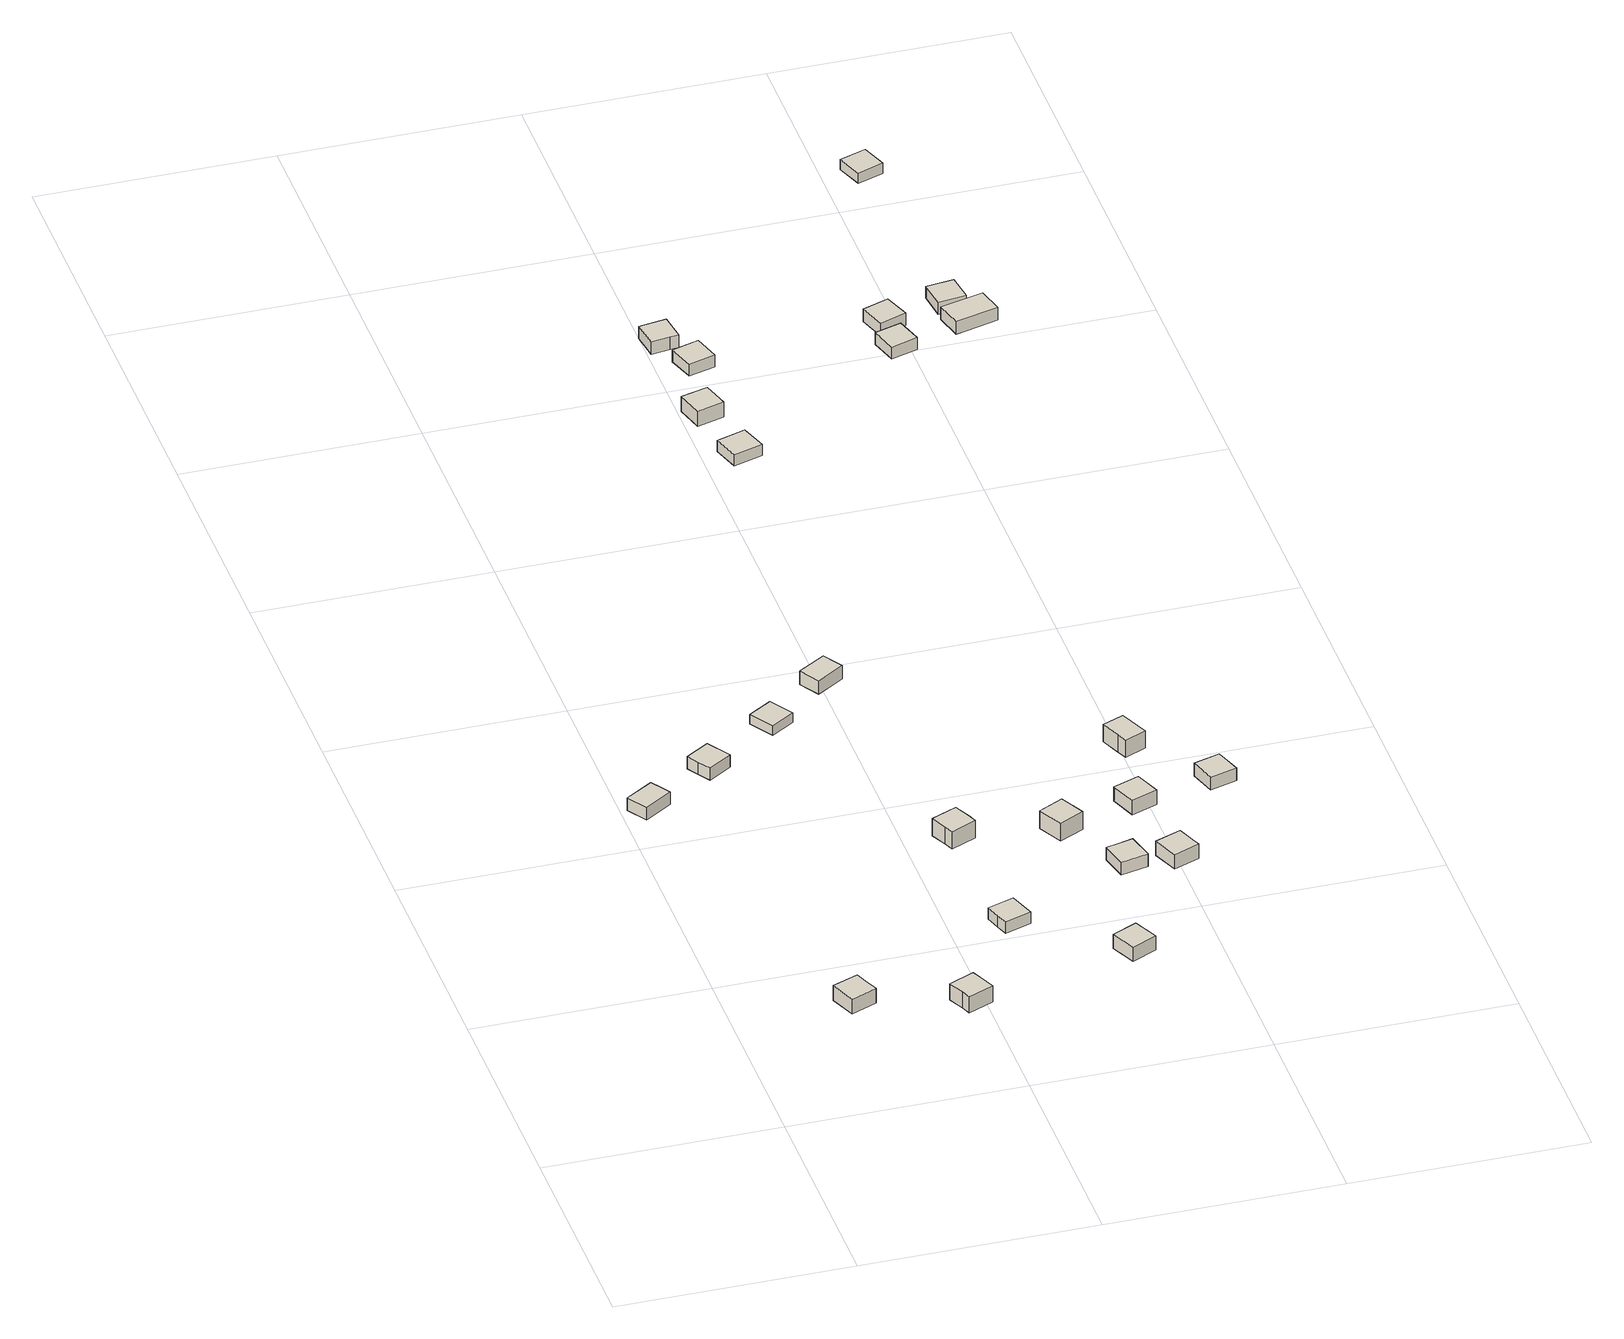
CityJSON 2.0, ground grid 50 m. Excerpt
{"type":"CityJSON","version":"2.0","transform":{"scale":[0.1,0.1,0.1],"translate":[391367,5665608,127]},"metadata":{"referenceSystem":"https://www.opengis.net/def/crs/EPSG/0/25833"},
"CityObjects":{
"building1":{"type":"Building","attributes":{"Gemeindeschluessel":"14627140","BezugspunktDach":"2200","function":"31001_9998","measuredHeight":3.83,"storeysAboveGround":1},"geometry":[{"type":"Solid","lod":"1","boundaries":[[[[0,1,2,3,4]],[[5,6,7,8,9]],[[5,9,4,3]],[[6,5,3,2]],[[7,6,2,1]],[[8,7,1,0]],[[9,8,0,4]]]]}]},
"building2":{"type":"Building","attributes":{"Gemeindeschluessel":"14627140","BezugspunktDach":"2200","function":"31001_9998","measuredHeight":4.07,"storeysAboveGround":1},"geometry":[{"type":"Solid","lod":"1","boundaries":[[[[10,11,12,13,14]],[[15,16,17,18,19]],[[15,19,14,13]],[[16,15,13,12]],[[17,16,12,11]],[[18,17,11,10]],[[19,18,10,14]]]]}]},
"building3":{"type":"Building","attributes":{"Gemeindeschluessel":"14627140","BezugspunktDach":"2200","function":"31001_9998","measuredHeight":4.22,"storeysAboveGround":1},"geometry":[{"type":"Solid","lod":"1","boundaries":[[[[20,21,22,23,24,25]],[[26,27,28,29,30,31]],[[26,31,25,24]],[[27,26,24,23]],[[28,27,23,22]],[[29,28,22,21]],[[30,29,21,20]],[[31,30,20,25]]]]}]},
"building4":{"type":"Building","attributes":{"Gemeindeschluessel":"14627140","BezugspunktDach":"2200","function":"31001_9998","measuredHeight":3.24,"storeysAboveGround":1},"geometry":[{"type":"Solid","lod":"1","boundaries":[[[[32,33,34,35,36]],[[37,38,39,40,41]],[[37,41,36,35]],[[38,37,35,34]],[[39,38,34,33]],[[40,39,33,32]],[[41,40,32,36]]]]}]},
"building5":{"type":"Building","attributes":{"Gemeindeschluessel":"14627140","BezugspunktDach":"2200","function":"31001_9998","measuredHeight":3.27,"storeysAboveGround":1},"geometry":[{"type":"Solid","lod":"1","boundaries":[[[[42,43,44,45,46]],[[47,48,49,50,51]],[[47,51,46,45]],[[48,47,45,44]],[[49,48,44,43]],[[50,49,43,42]],[[51,50,42,46]]]]}]},
"building6":{"type":"Building","attributes":{"Gemeindeschluessel":"14627140","BezugspunktDach":"2200","function":"31001_9998","measuredHeight":2.25,"storeysAboveGround":1},"geometry":[{"type":"Solid","lod":"1","boundaries":[[[[52,53,54,55]],[[56,57,58,59]],[[56,59,55,54]],[[57,56,54,53]],[[58,57,53,52]],[[59,58,52,55]]]]}]},
"building7":{"type":"Building","attributes":{"Gemeindeschluessel":"14627140","BezugspunktDach":"2200","function":"31001_9998","measuredHeight":4.38,"storeysAboveGround":1},"geometry":[{"type":"Solid","lod":"1","boundaries":[[[[60,61,62,63,64,65]],[[66,67,68,69,70,71]],[[66,71,65,64]],[[67,66,64,63]],[[68,67,63,62]],[[69,68,62,61]],[[70,69,61,60]],[[71,70,60,65]]]]}]},
"building8":{"type":"Building","attributes":{"Gemeindeschluessel":"14627140","BezugspunktDach":"2200","function":"31001_9998","measuredHeight":3.35,"storeysAboveGround":1},"geometry":[{"type":"Solid","lod":"1","boundaries":[[[[72,73,74,75]],[[76,77,78,79]],[[76,79,75,74]],[[77,76,74,73]],[[78,77,73,72]],[[79,78,72,75]]]]}]},
"building9":{"type":"Building","attributes":{"Gemeindeschluessel":"14627140","BezugspunktDach":"2200","function":"31001_9998","measuredHeight":3.18,"storeysAboveGround":1},"geometry":[{"type":"Solid","lod":"1","boundaries":[[[[80,81,82,83]],[[84,85,86,87]],[[84,87,83,82]],[[85,84,82,81]],[[86,85,81,80]],[[87,86,80,83]]]]}]},
"building10":{"type":"Building","attributes":{"Gemeindeschluessel":"14627140","BezugspunktDach":"2200","function":"31001_9998","measuredHeight":4.32,"storeysAboveGround":1},"geometry":[{"type":"Solid","lod":"1","boundaries":[[[[88,89,90,91]],[[92,93,94,95]],[[92,95,91,90]],[[93,92,90,89]],[[94,93,89,88]],[[95,94,88,91]]]]}]},
"building11":{"type":"Building","attributes":{"Gemeindeschluessel":"14627140","BezugspunktDach":"2200","function":"31001_9998","measuredHeight":3.35,"storeysAboveGround":1},"geometry":[{"type":"Solid","lod":"1","boundaries":[[[[96,97,98,99,100]],[[101,102,103,104,105]],[[101,105,100,99]],[[102,101,99,98]],[[103,102,98,97]],[[104,103,97,96]],[[105,104,96,100]]]]}]},
"building12":{"type":"Building","attributes":{"Gemeindeschluessel":"14627140","BezugspunktDach":"2200","function":"31001_9998","measuredHeight":4.18,"storeysAboveGround":1},"geometry":[{"type":"Solid","lod":"1","boundaries":[[[[106,107,108,109,110]],[[111,112,113,114,115]],[[111,115,110,109]],[[112,111,109,108]],[[113,112,108,107]],[[114,113,107,106]],[[115,114,106,110]]]]}]},
"building13":{"type":"Building","attributes":{"Gemeindeschluessel":"14627140","BezugspunktDach":"2200","function":"31001_9998","measuredHeight":3.4,"storeysAboveGround":1},"geometry":[{"type":"Solid","lod":"1","boundaries":[[[[116,117,118,119]],[[120,121,122,123]],[[120,123,119,118]],[[121,120,118,117]],[[122,121,117,116]],[[123,122,116,119]]]]}]},
"building14":{"type":"Building","attributes":{"Gemeindeschluessel":"14627140","BezugspunktDach":"2200","function":"31001_9998","measuredHeight":2.68,"storeysAboveGround":1},"geometry":[{"type":"Solid","lod":"1","boundaries":[[[[124,125,126,127]],[[128,129,130,131]],[[128,131,127,126]],[[129,128,126,125]],[[130,129,125,124]],[[131,130,124,127]]]]}]},
"building15":{"type":"Building","attributes":{"Gemeindeschluessel":"14627140","BezugspunktDach":"2200","function":"31001_9998","measuredHeight":3.56,"storeysAboveGround":1},"geometry":[{"type":"Solid","lod":"1","boundaries":[[[[132,133,134,135]],[[136,137,138,139]],[[136,139,135,134]],[[137,136,134,133]],[[138,137,133,132]],[[139,138,132,135]]]]}]},
"building16":{"type":"Building","attributes":{"Gemeindeschluessel":"14627140","BezugspunktDach":"2200","function":"31001_9998","measuredHeight":4.87,"storeysAboveGround":2},"geometry":[{"type":"Solid","lod":"1","boundaries":[[[[140,141,142,143,144]],[[145,146,147,148,149]],[[145,149,144,143]],[[146,145,143,142]],[[147,146,142,141]],[[148,147,141,140]],[[149,148,140,144]]]]}]},
"building17":{"type":"Building","attributes":{"Gemeindeschluessel":"14627140","BezugspunktDach":"2200","function":"31001_9998","measuredHeight":3.4,"storeysAboveGround":1},"geometry":[{"type":"Solid","lod":"1","boundaries":[[[[150,151,152,153,154]],[[155,156,157,158,159]],[[155,159,154,153]],[[156,155,153,152]],[[157,156,152,151]],[[158,157,151,150]],[[159,158,150,154]]]]}]},
"building18":{"type":"Building","attributes":{"Gemeindeschluessel":"14627140","BezugspunktDach":"2200","function":"31001_9998","measuredHeight":3.21,"storeysAboveGround":1},"geometry":[{"type":"Solid","lod":"1","boundaries":[[[[160,161,162,163,164]],[[165,166,167,168,169]],[[165,169,164,163]],[[166,165,163,162]],[[167,166,162,161]],[[168,167,161,160]],[[169,168,160,164]]]]}]},
"building19":{"type":"Building","attributes":{"Gemeindeschluessel":"14627140","BezugspunktDach":"2200","function":"31001_9998","measuredHeight":2.74,"storeysAboveGround":1},"geometry":[{"type":"Solid","lod":"1","boundaries":[[[[170,171,172,173]],[[174,175,176,177]],[[174,177,173,172]],[[175,174,172,171]],[[176,175,171,170]],[[177,176,170,173]]]]}]},
"building20":{"type":"Building","attributes":{"Gemeindeschluessel":"14627140","BezugspunktDach":"2200","function":"31001_9998","measuredHeight":2.75,"storeysAboveGround":1},"geometry":[{"type":"Solid","lod":"1","boundaries":[[[[178,179,180,181]],[[182,183,184,185]],[[182,185,181,180]],[[183,182,180,179]],[[184,183,179,178]],[[185,184,178,181]]]]}]},
"building21":{"type":"Building","attributes":{"Gemeindeschluessel":"14627140","BezugspunktDach":"2200","function":"31001_9998","measuredHeight":3.07,"storeysAboveGround":1},"geometry":[{"type":"Solid","lod":"1","boundaries":[[[[186,187,188,189]],[[190,191,192,193]],[[190,193,189,188]],[[191,190,188,187]],[[192,191,187,186]],[[193,192,186,189]]]]}]},
"building22":{"type":"Building","attributes":{"Gemeindeschluessel":"14627140","BezugspunktDach":"2200","function":"31001_9998","measuredHeight":2.79,"storeysAboveGround":1},"geometry":[{"type":"Solid","lod":"1","boundaries":[[[[194,195,196,197]],[[198,199,200,201]],[[198,201,197,196]],[[199,198,196,195]],[[200,199,195,194]],[[201,200,194,197]]]]}]},
"building23":{"type":"Building","attributes":{"Gemeindeschluessel":"14627140","BezugspunktDach":"2200","function":"31001_9998","measuredHeight":3.03,"storeysAboveGround":1},"geometry":[{"type":"Solid","lod":"1","boundaries":[[[[202,203,204,205]],[[206,207,208,209]],[[206,209,205,204]],[[207,206,204,203]],[[208,207,203,202]],[[209,208,202,205]]]]}]},
"building24":{"type":"Building","attributes":{"Gemeindeschluessel":"14627140","BezugspunktDach":"2200","function":"31001_9998","measuredHeight":2.36,"storeysAboveGround":1},"geometry":[{"type":"Solid","lod":"1","boundaries":[[[[210,211,212,213]],[[214,215,216,217]],[[214,217,213,212]],[[215,214,212,211]],[[216,215,211,210]],[[217,216,210,213]]]]}]}
},
"vertices":[
[167,100,211],[223,123,211],[210,154,211],[201,178,211],[145,156,211],[201,178,176],[210,154,176],[223,123,176],[167,100,176],[145,156,176],
[33,1063,58],[92,1101,58],[78,1123,58],[65,1143,58],[6,1106,58],[65,1143,28],[78,1123,28],[92,1101,28],[33,1063,28],[6,1106,28],
[370,23,239],[378,3,239],[433,27,239],[425,46,239],[409,82,239],[354,58,239],[409,82,201],[425,46,201],[433,27,201],[378,3,201],[370,23,201],[354,58,201],
[175,1187,56],[192,1161,56],[242,1194,56],[210,1244,56],[160,1212,56],[210,1244,27],[242,1194,27],[192,1161,27],[175,1187,27],[160,1212,27],
[526,308,202],[535,283,202],[592,302,202],[573,359,202],[516,340,202],[573,359,175],[592,302,175],[535,283,175],[526,308,175],[516,340,175],
[353,1275,49],[404,1307,49],[372,1358,49],[321,1326,49],[372,1358,27],[404,1307,27],[353,1275,27],[321,1326,27],
[536,703,151],[544,683,151],[599,707,151],[591,727,151],[575,762,151],[520,738,151],[575,762,110],[591,727,110],[599,707,110],[544,683,110],[536,703,110],[520,738,110],
[734,74,240],[788,100,240],[763,154,240],[709,129,240],[763,154,207],[788,100,207],[734,74,207],[709,129,207],
[481,1390,56],[540,1427,56],[514,1470,56],[455,1433,56],[514,1470,24],[540,1427,24],[481,1390,24],[455,1433,24],
[748,622,171],[801,649,171],[774,703,171],[721,676,171],[774,703,129],[801,649,129],[748,622,129],[721,676,129],
[813,425,196],[872,438,196],[858,497,196],[827,489,196],[800,483,196],[827,489,166],[858,497,166],[872,438,166],[813,425,166],[800,483,166],
[917,406,206],[973,428,206],[965,448,206],[951,484,206],[895,462,206],[951,484,172],[965,448,172],[973,428,172],[917,406,172],[895,462,172],
[908,668,164],[964,689,164],[943,745,164],[887,724,164],[943,745,130],[964,689,130],[908,668,130],[887,724,130],
[552,2211,37],[615,2231,37],[596,2289,37],[534,2269,37],[596,2289,11],[615,2231,11],[552,2211,11],[534,2269,11],
[522,2363,47],[580,2379,47],[564,2437,47],[506,2421,47],[564,2437,11],[580,2379,11],[522,2363,11],[506,2421,11],
[961,944,127],[970,923,127],[1016,943,127],[989,1007,127],[943,988,127],[989,1007,86],[1016,943,86],[970,923,86],[961,944,86],[943,988,86],
[1078,702,163],[1136,719,163],[1126,750,163],[1118,776,163],[1061,759,163],[1118,776,133],[1126,750,133],[1136,719,133],[1078,702,133],[1061,759,133],
[503,2619,46],[544,2625,46],[562,2627,46],[554,2687,46],[495,2678,46],[554,2687,17],[562,2627,17],[544,2625,17],[503,2619,17],[495,2678,17],
[556,2534,39],[613,2551,39],[596,2609,39],[538,2591,39],[596,2609,11],[613,2551,11],[556,2534,11],[538,2591,11],
[955,2485,34],[1012,2503,34],[995,2560,34],[938,2543,34],[995,2560,6],[1012,2503,6],[955,2485,6],[938,2543,6],
[956,2565,38],[1013,2585,38],[993,2642,38],[937,2622,38],[993,2642,8],[1013,2585,8],[956,2565,8],[937,2622,8],
[1085,2605,36],[1145,2613,36],[1137,2672,36],[1078,2665,36],[1137,2672,8],[1145,2613,8],[1085,2605,8],[1078,2665,8],
[1100,2530,37],[1192,2554,37],[1178,2611,37],[1085,2588,37],[1178,2611,7],[1192,2554,7],[1100,2530,7],[1085,2588,7],
[1063,3080,34],[1119,3100,34],[1099,3156,34],[1042,3136,34],[1099,3156,10],[1119,3100,10],[1063,3080,10],[1042,3136,10]
]}
